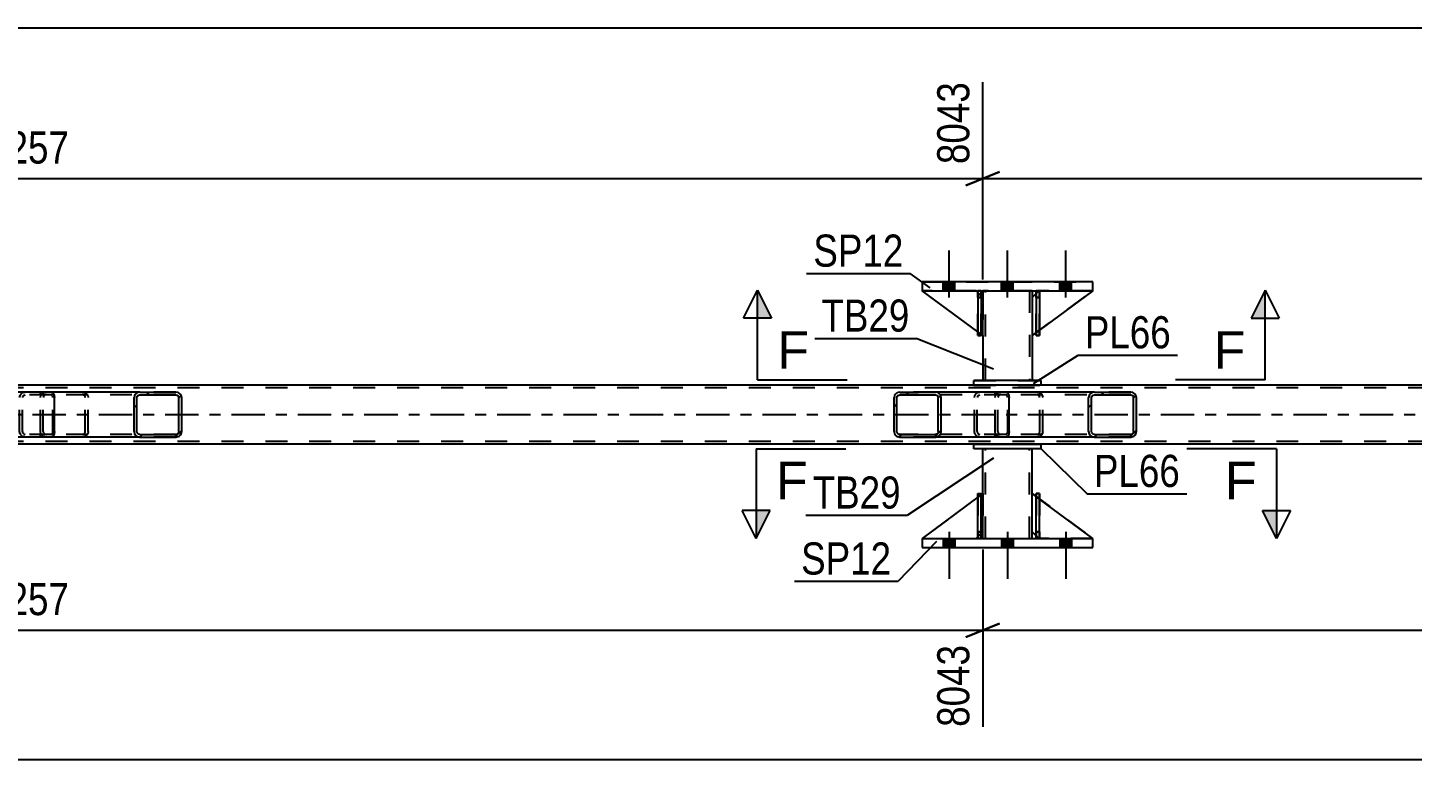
# Model space of a CAD drawing. Header units: millimetres. Extents: x 0 to 841, y 0 to 594.
# Drawn here: x 244.7 to 368.2, y 205.9 to 271.1 of the extents above; entities that cross this region are included whole.
import ezdxf

# ---------------------------------------------------------------- set-up
doc = ezdxf.new("R2010")
doc.units = ezdxf.units.MM
doc.linetypes.add('DXK_LINE_DOT2', pattern=[3.9198, 1.9599, -1.9599])
doc.linetypes.add('DXK_LINE_DOT3', pattern=[5.9187, 2.979, -0.9799, 0.9799, -0.9799])
doc.styles.add('Arial', font='ARIAL.TTF', dxfattribs={"height": 0.2})
doc.styles.add('Arial Narrow', font='ARIALN.TTF', dxfattribs={"height": 0.2})

# ---------------------------------------------------------------- blocks, each defined once
blk = doc.blocks.new('Part-283133313-1417 - 1373')
at = {"color": 7, "linetype": 'DXK_LINE_DOT2'}
for p, q in [((726.51, 238.99), (67.6, 238.99)), ((335.11, 239.23), (329.11, 239.23)), ((726.51, 234.19), (67.6, 234.19))]:
    blk.add_line(p, q, dxfattribs=at)
at = {"color": 2, "linetype": 'Continuous'}
for p, q in [((329.11, 239.23), (164.84, 239.23)), ((584.52, 239.23), (335.11, 239.23)), ((584.52, 233.95), (67.6, 233.95))]:
    blk.add_line(p, q, dxfattribs=at)
at = {"color": 7, "linetype": 'DXK_LINE_DOT3'}
blk.add_line((67.6, 236.59), (726.51, 236.59), dxfattribs=at)
blk = doc.blocks.new('Part-283133313-1554 - 1373')
at = {"linetype": 'Continuous'}
h = blk.add_hatch(dxfattribs=at)
h.set_pattern_fill('', scale=0.7, style=0, pattern_type=0)
h.set_pattern_definition([(45, (343.5684, 238.2945), (-1.57154, 1.57154), [])])
h.paths.add_polyline_path([(343.61, 238.11), (343.57, 238.29), (343.46, 238.45), (343.29, 238.55), (343.1, 238.59), (339.86, 238.59), (339.67, 238.55), (339.5, 238.45), (339.39, 238.29), (339.35, 238.11), (339.35, 235.07), (339.39, 234.89), (339.5, 234.73), (339.67, 234.63), (339.86, 234.59), (343.1, 234.59), (343.29, 234.63), (343.46, 234.73), (343.57, 234.89), (343.61, 235.07)])
h.paths.add_polyline_path([(343.33, 234.98), (343.28, 234.9), (343.19, 234.85), (343.1, 234.83), (339.86, 234.83), (339.76, 234.85), (339.68, 234.9), (339.63, 234.98), (339.61, 235.07), (339.61, 238.11), (339.63, 238.2), (339.68, 238.28), (339.76, 238.33), (339.86, 238.35), (343.1, 238.35), (343.19, 238.33), (343.28, 238.28), (343.33, 238.2), (343.35, 238.11), (343.35, 235.07)])
at = {"color": 7, "linetype": 'DXK_LINE_DOT2'}
for p, q in [((331.32, 238.55), (331.51, 238.59)), ((331.41, 238.33), (331.33, 238.28)), ((331.51, 238.35), (331.41, 238.33)), ((331.99, 238.59), (331.51, 238.59)), ((343.1, 238.35), (331.51, 238.35)), ((334.75, 238.59), (334.94, 238.55)), ((334.85, 238.33), (334.75, 238.35)), ((334.93, 238.28), (334.85, 238.33)), ((343.1, 238.59), (339.86, 238.59)), ((331, 238.11), (331.04, 238.29)), ((331, 235.07), (331, 238.11)), ((331.28, 238.2), (331.26, 238.11)), ((331.26, 235.07), (331.26, 238.11)), ((331.33, 238.28), (331.28, 238.2)), ((334.98, 238.2), (334.93, 238.28)), ((335, 238.11), (334.98, 238.2)), ((335, 235.07), (335, 238.11)), ((335.22, 238.29), (335.26, 238.11)), ((335.26, 235.07), (335.26, 238.11)), ((331.04, 234.89), (331, 235.07)), ((331.26, 235.07), (331.28, 234.98)), ((331.28, 234.98), (331.33, 234.9)), ((331.51, 234.59), (331.32, 234.63)), ((331.33, 234.9), (331.41, 234.85)), ((331.41, 234.85), (331.51, 234.83)), ((343.1, 234.83), (331.51, 234.83)), ((334.75, 234.83), (334.85, 234.85)), ((334.94, 234.63), (334.75, 234.59)), ((334.85, 234.85), (334.93, 234.9)), ((334.93, 234.9), (334.98, 234.98)), ((334.98, 234.98), (335, 235.07)), ((335.26, 235.07), (335.22, 234.89)), ((331.99, 234.59), (331.51, 234.59)), ((343.1, 234.59), (339.86, 234.59))]:
    blk.add_line(p, q, dxfattribs=at)
at = {"color": 2, "linetype": 'Continuous'}
for p, q in [((339.86, 238.59), (331.99, 238.59)), ((339.86, 238.59), (339.67, 238.55)), ((339.68, 238.28), (339.76, 238.33)), ((339.76, 238.33), (339.86, 238.35)), ((339.86, 238.59), (343.1, 238.59)), ((339.86, 238.35), (343.1, 238.35)), ((343.29, 238.55), (343.1, 238.59)), ((343.1, 238.35), (343.19, 238.33)), ((343.19, 238.33), (343.28, 238.28)), ((339.39, 238.29), (339.35, 238.11)), ((339.35, 235.07), (339.35, 238.11)), ((339.61, 238.11), (339.63, 238.2)), ((339.61, 235.07), (339.61, 238.11)), ((339.63, 238.2), (339.68, 238.28)), ((343.28, 238.28), (343.33, 238.2)), ((343.33, 238.2), (343.35, 238.11)), ((343.35, 235.07), (343.35, 238.11)), ((343.61, 238.11), (343.57, 238.29)), ((343.61, 235.07), (343.61, 238.11)), ((339.35, 235.07), (339.39, 234.89)), ((339.63, 234.98), (339.61, 235.07)), ((339.68, 234.9), (339.63, 234.98)), ((339.67, 234.63), (339.86, 234.59)), ((339.76, 234.85), (339.68, 234.9)), ((339.86, 234.83), (339.76, 234.85)), ((339.86, 234.83), (343.1, 234.83)), ((343.19, 234.85), (343.1, 234.83)), ((343.1, 234.59), (343.29, 234.63)), ((343.28, 234.9), (343.19, 234.85)), ((343.33, 234.98), (343.28, 234.9)), ((343.35, 235.07), (343.33, 234.98)), ((343.57, 234.89), (343.61, 235.07)), ((339.86, 234.59), (331.99, 234.59)), ((339.86, 234.59), (343.1, 234.59))]:
    blk.add_line(p, q, dxfattribs=at)
at = {"color": 7, "linetype": 'DXK_LINE_DOT2'}
for centre, start, end in [((331.49, 238.09), 110.7583, 155.6801), ((334.77, 238.09), 24.3199, 69.2417), ((331.49, 235.09), 204.3199, 249.2417), ((334.77, 235.09), 290.7583, 335.6801)]:
    blk.add_arc(centre, 0.496, start, end, dxfattribs=at)
at = {"color": 2, "linetype": 'Continuous'}
for centre, start, end in [((339.84, 238.09), 110.7583, 155.68), ((343.12, 238.09), 24.32, 69.2417), ((339.84, 235.09), 204.32, 249.2417), ((343.12, 235.09), 290.7583, 335.68)]:
    blk.add_arc(centre, 0.496, start, end, dxfattribs=at)
blk = doc.blocks.new('Bolt-283133313-1432 - 1373')
at = {"linetype": 'Continuous'}
for points in [[(327.43, 225.55), (326.39, 225.55), (326.39, 224.75), (327.43, 224.75)], [(327.43, 225.55), (326.39, 225.55), (326.39, 224.75), (327.43, 224.75)], [(327.43, 225.55), (326.39, 225.55), (326.39, 224.75), (327.43, 224.75)], [(332.63, 225.55), (331.59, 225.55), (331.59, 224.75), (332.63, 224.75)], [(332.63, 225.55), (331.59, 225.55), (331.59, 224.75), (332.63, 224.75)], [(337.83, 225.55), (336.79, 225.55), (336.79, 224.75), (337.83, 224.75)], [(337.83, 225.55), (336.79, 225.55), (336.79, 224.75), (337.83, 224.75)], [(337.83, 225.55), (336.79, 225.55), (336.79, 224.75), (337.83, 224.75)]]:
    blk.add_hatch(color=1, dxfattribs=at).paths.add_polyline_path(points)
at = {"color": 1, "linetype": 'Continuous'}
for p, q in [((326.91, 226.15), (326.91, 221.95)), ((326.91, 226.15), (326.91, 221.95)), ((326.91, 226.15), (326.91, 221.95)), ((332.11, 226.15), (332.11, 221.95)), ((332.11, 226.15), (332.11, 221.95)), ((337.31, 226.15), (337.31, 221.95)), ((337.31, 226.15), (337.31, 221.95)), ((337.31, 226.15), (337.31, 221.95)), ((326.39, 225.55), (326.39, 224.75)), ((326.39, 225.55), (326.39, 224.75)), ((326.39, 225.55), (326.39, 224.75)), ((327.43, 225.55), (327.43, 224.75)), ((327.43, 225.55), (327.43, 224.75)), ((327.43, 225.55), (327.43, 224.75)), ((331.59, 225.55), (331.59, 224.75)), ((331.59, 225.55), (331.59, 224.75)), ((332.63, 225.55), (332.63, 224.75)), ((332.63, 225.55), (332.63, 224.75)), ((336.79, 225.55), (336.79, 224.75)), ((336.79, 225.55), (336.79, 224.75)), ((336.79, 225.55), (336.79, 224.75)), ((337.83, 225.55), (337.83, 224.75)), ((337.83, 225.55), (337.83, 224.75)), ((337.83, 225.55), (337.83, 224.75))]:
    blk.add_line(p, q, dxfattribs=at)
blk = doc.blocks.new('Bolt-283133313-1433 - 1373')
at = {"linetype": 'Continuous'}
for points in [[(326.39, 247.63), (327.43, 247.63), (327.43, 248.43), (326.39, 248.43)], [(326.39, 247.63), (327.43, 247.63), (327.43, 248.43), (326.39, 248.43)], [(326.39, 247.63), (327.43, 247.63), (327.43, 248.43), (326.39, 248.43)], [(331.59, 247.63), (332.63, 247.63), (332.63, 248.43), (331.59, 248.43)], [(331.59, 247.63), (332.63, 247.63), (332.63, 248.43), (331.59, 248.43)], [(336.79, 247.63), (337.83, 247.63), (337.83, 248.43), (336.79, 248.43)], [(336.79, 247.63), (337.83, 247.63), (337.83, 248.43), (336.79, 248.43)], [(336.79, 247.63), (337.83, 247.63), (337.83, 248.43), (336.79, 248.43)]]:
    blk.add_hatch(color=1, dxfattribs=at).paths.add_polyline_path(points)
at = {"color": 1, "linetype": 'Continuous'}
for p, q in [((326.91, 247.03), (326.91, 251.23)), ((326.91, 247.03), (326.91, 251.23)), ((326.91, 247.03), (326.91, 251.23)), ((332.11, 247.03), (332.11, 251.23)), ((332.11, 247.03), (332.11, 251.23)), ((337.31, 247.03), (337.31, 251.23)), ((337.31, 247.03), (337.31, 251.23)), ((337.31, 247.03), (337.31, 251.23)), ((326.39, 247.63), (326.39, 248.43)), ((326.39, 247.63), (326.39, 248.43)), ((326.39, 247.63), (326.39, 248.43)), ((327.43, 247.63), (327.43, 248.43)), ((327.43, 247.63), (327.43, 248.43)), ((327.43, 247.63), (327.43, 248.43)), ((331.59, 247.63), (331.59, 248.43)), ((331.59, 247.63), (331.59, 248.43)), ((332.63, 247.63), (332.63, 248.43)), ((332.63, 247.63), (332.63, 248.43)), ((336.79, 247.63), (336.79, 248.43)), ((336.79, 247.63), (336.79, 248.43)), ((336.79, 247.63), (336.79, 248.43)), ((337.83, 247.63), (337.83, 248.43)), ((337.83, 247.63), (337.83, 248.43)), ((337.83, 247.63), (337.83, 248.43))]:
    blk.add_line(p, q, dxfattribs=at)
blk = doc.blocks.new('Part-283133313-1574 - 1373')
at = {"color": 7, "linetype": 'DXK_LINE_DOT2'}
for p, q in [((329.46, 247.03), (329.46, 247.63)), ((329.46, 247.63), (329.46, 247.63)), ((329.46, 247.63), (329.46, 243.63)), ((329.78, 247.63), (329.46, 247.63)), ((329.46, 243.63), (329.46, 247.03)), ((329.46, 247.03), (329.78, 247.03)), ((329.78, 247.03), (329.78, 247.63)), ((329.78, 243.63), (329.78, 247.63)), ((329.78, 247.03), (329.78, 243.63)), ((329.46, 243.63), (329.78, 243.63))]:
    blk.add_line(p, q, dxfattribs=at)
blk = doc.blocks.new('Part-283133313-1579 - 1373')
at = {"color": 2, "linetype": 'Continuous'}
for p, q in [((329.91, 229.55), (329.91, 233.55)), ((334.31, 229.55), (334.31, 233.55)), ((329.91, 225.55), (329.91, 226.15)), ((334.31, 225.55), (334.31, 226.15))]:
    blk.add_line(p, q, dxfattribs=at)
at = {"color": 7, "linetype": 'DXK_LINE_DOT2'}
for p, q in [((334.31, 233.55), (329.91, 233.55)), ((330.15, 225.55), (330.15, 233.55)), ((334.07, 225.55), (334.07, 233.55)), ((329.91, 226.15), (329.91, 229.55)), ((334.31, 226.15), (334.31, 229.55)), ((329.91, 225.55), (334.31, 225.55))]:
    blk.add_line(p, q, dxfattribs=at)
blk = doc.blocks.new('Part-283133313-1532 - 1373')
at = {"linetype": 'Continuous'}
h = blk.add_hatch(dxfattribs=at)
h.set_pattern_fill('', scale=0.7, style=0, pattern_type=0)
h.set_pattern_definition([(45, (326.1577, 238.2945), (-1.57154, 1.57154), [])])
h.paths.add_polyline_path([(326.2, 238.11), (326.16, 238.29), (326.05, 238.45), (325.89, 238.55), (325.69, 238.59), (322.51, 238.59), (322.32, 238.55), (322.15, 238.45), (322.04, 238.29), (322.01, 238.11), (322.01, 235.07), (322.04, 234.89), (322.15, 234.73), (322.32, 234.63), (322.51, 234.59), (325.69, 234.59), (325.89, 234.63), (326.05, 234.73), (326.16, 234.89), (326.2, 235.07)])
h.paths.add_polyline_path([(325.93, 234.98), (325.87, 234.9), (325.79, 234.85), (325.69, 234.83), (322.51, 234.83), (322.41, 234.85), (322.33, 234.9), (322.28, 234.98), (322.26, 235.07), (322.26, 238.11), (322.28, 238.2), (322.33, 238.28), (322.41, 238.33), (322.51, 238.35), (325.69, 238.35), (325.79, 238.33), (325.87, 238.28), (325.93, 238.2), (325.94, 238.11), (325.94, 235.07)])
at = {"color": 2, "linetype": 'Continuous'}
for p, q in [((322.51, 238.59), (322.32, 238.55)), ((322.33, 238.28), (322.41, 238.33)), ((322.41, 238.33), (322.51, 238.35)), ((322.51, 238.59), (325.69, 238.59)), ((322.51, 238.35), (325.69, 238.35)), ((331.99, 238.59), (325.69, 238.59)), ((325.89, 238.55), (325.69, 238.59)), ((325.69, 238.35), (325.79, 238.33)), ((325.79, 238.33), (325.87, 238.28)), ((331.99, 238.59), (332.1, 238.55)), ((332.1, 238.55), (332.19, 238.45)), ((332.19, 238.45), (332.24, 238.29)), ((322.04, 238.29), (322.01, 238.11)), ((322.01, 235.07), (322.01, 238.11)), ((322.26, 238.11), (322.28, 238.2)), ((322.26, 235.07), (322.26, 238.11)), ((322.28, 238.2), (322.33, 238.28)), ((325.87, 238.28), (325.93, 238.2)), ((325.93, 238.2), (325.94, 238.11)), ((325.94, 235.07), (325.94, 238.11)), ((326.2, 238.11), (326.16, 238.29)), ((326.2, 235.07), (326.2, 238.11)), ((332.24, 238.29), (332.26, 238.11)), ((332.26, 235.07), (332.26, 238.11)), ((322.01, 235.07), (322.04, 234.89)), ((322.28, 234.98), (322.26, 235.07)), ((322.33, 234.9), (322.28, 234.98)), ((322.32, 234.63), (322.51, 234.59)), ((322.41, 234.85), (322.33, 234.9)), ((322.51, 234.83), (322.41, 234.85)), ((322.51, 234.83), (325.69, 234.83)), ((325.79, 234.85), (325.69, 234.83)), ((325.69, 234.59), (325.89, 234.63)), ((325.87, 234.9), (325.79, 234.85)), ((325.93, 234.98), (325.87, 234.9)), ((325.94, 235.07), (325.93, 234.98)), ((326.16, 234.89), (326.2, 235.07)), ((332.1, 234.63), (331.99, 234.59)), ((332.19, 234.73), (332.1, 234.63)), ((332.24, 234.89), (332.19, 234.73)), ((332.26, 235.07), (332.24, 234.89)), ((322.51, 234.59), (325.69, 234.59)), ((331.99, 234.59), (325.69, 234.59))]:
    blk.add_line(p, q, dxfattribs=at)
at = {"color": 7, "linetype": 'DXK_LINE_DOT2'}
for p, q in [((325.69, 238.59), (322.51, 238.59)), ((331.99, 238.35), (322.51, 238.35)), ((329.47, 238.55), (329.66, 238.59)), ((329.5, 238.29), (329.56, 238.33)), ((329.56, 238.33), (329.66, 238.35)), ((331, 238.35), (331, 238.59)), ((332.05, 238.33), (331.99, 238.35)), ((332.09, 238.28), (332.05, 238.33)), ((329.16, 238.11), (329.19, 238.29)), ((329.16, 235.07), (329.16, 238.11)), ((329.43, 238.2), (329.41, 238.11)), ((329.41, 235.07), (329.41, 238.11)), ((329.48, 238.28), (329.43, 238.2)), ((329.48, 238.28), (329.5, 238.29)), ((332.12, 238.2), (332.09, 238.28)), ((332.13, 238.11), (332.12, 238.2)), ((332.13, 235.07), (332.13, 238.11)), ((331.99, 234.83), (322.51, 234.83)), ((329.19, 234.89), (329.16, 235.07)), ((329.41, 235.07), (329.43, 234.98)), ((329.43, 234.98), (329.48, 234.9)), ((329.66, 234.59), (329.47, 234.63)), ((329.48, 234.9), (329.5, 234.89)), ((329.5, 234.89), (329.56, 234.85)), ((329.56, 234.85), (329.66, 234.83)), ((331, 234.59), (331, 234.83)), ((331.99, 234.83), (332.05, 234.85)), ((332.05, 234.85), (332.09, 234.9)), ((332.09, 234.9), (332.12, 234.98)), ((332.12, 234.98), (332.13, 235.07)), ((325.69, 234.59), (322.51, 234.59))]:
    blk.add_line(p, q, dxfattribs=at)
at = {"color": 2, "linetype": 'Continuous'}
for centre, start, end in [((322.49, 238.1), 111.1941, 156.1506), ((325.71, 238.1), 23.8494, 68.8059), ((322.49, 235.09), 203.8494, 248.8059), ((325.71, 235.09), 291.1941, 336.1506)]:
    blk.add_arc(centre, 0.492, start, end, dxfattribs=at)
at = {"color": 7, "linetype": 'DXK_LINE_DOT2'}
for centre, start, end in [((329.64, 238.1), 111.1941, 156.1506), ((329.64, 235.09), 203.8494, 248.8059)]:
    blk.add_arc(centre, 0.492, start, end, dxfattribs=at)
blk = doc.blocks.new('Part-283133313-1603 - 1373')
at = {"color": 2, "linetype": 'Continuous'}
for p, q in [((329.46, 243.96), (324.51, 247.63)), ((329.46, 247.48), (329.31, 247.63)), ((329.91, 247.03), (329.78, 247.16)), ((329.91, 247.03), (329.91, 247.03)), ((329.91, 243.63), (329.91, 247.03)), ((329.78, 243.72), (329.91, 243.63)), ((329.91, 243.63), (329.91, 243.63))]:
    blk.add_line(p, q, dxfattribs=at)
at = {"color": 7, "linetype": 'DXK_LINE_DOT2'}
for p, q in [((329.31, 247.63), (324.51, 247.63)), ((329.31, 247.63), (329.91, 247.03)), ((329.78, 247.16), (329.46, 247.48)), ((329.91, 247.03), (329.91, 243.63)), ((329.78, 243.72), (329.46, 243.96))]:
    blk.add_line(p, q, dxfattribs=at)
blk = doc.blocks.new('Part-283133313-1555 - 1373')
at = {"linetype": 'Continuous'}
h = blk.add_hatch(dxfattribs=at)
h.set_pattern_fill('', scale=0.7, style=0, pattern_type=0)
h.set_pattern_definition([(45, (258.4342, 238.2945), (-1.57154, 1.57154), [])])
h.paths.add_polyline_path([(258.47, 238.11), (258.43, 238.29), (258.32, 238.45), (258.16, 238.55), (257.96, 238.59), (254.73, 238.59), (254.53, 238.55), (254.37, 238.45), (254.26, 238.29), (254.22, 238.11), (254.22, 235.07), (254.26, 234.89), (254.37, 234.73), (254.53, 234.63), (254.73, 234.59), (257.96, 234.59), (258.16, 234.63), (258.32, 234.73), (258.43, 234.89), (258.47, 235.07)])
h.paths.add_polyline_path([(258.2, 234.98), (258.14, 234.9), (258.06, 234.85), (257.96, 234.83), (254.73, 234.83), (254.63, 234.85), (254.55, 234.9), (254.49, 234.98), (254.47, 235.07), (254.47, 238.11), (254.49, 238.2), (254.55, 238.28), (254.63, 238.33), (254.73, 238.35), (257.96, 238.35), (258.06, 238.33), (258.14, 238.28), (258.2, 238.2), (258.22, 238.11), (258.22, 235.07)])
at = {"color": 7, "linetype": 'DXK_LINE_DOT2'}
for p, q in [((246.18, 238.55), (246.38, 238.59)), ((246.28, 238.33), (246.2, 238.28)), ((246.38, 238.35), (246.28, 238.33)), ((246.86, 238.59), (246.38, 238.59)), ((257.96, 238.35), (246.38, 238.35)), ((249.61, 238.59), (249.81, 238.55)), ((249.71, 238.33), (249.61, 238.35)), ((249.79, 238.28), (249.71, 238.33)), ((257.96, 238.59), (254.73, 238.59)), ((245.87, 238.11), (245.91, 238.29)), ((245.87, 235.07), (245.87, 238.11)), ((246.14, 238.2), (246.12, 238.11)), ((246.12, 235.07), (246.12, 238.11)), ((246.2, 238.28), (246.14, 238.2)), ((249.85, 238.2), (249.79, 238.28)), ((249.87, 238.11), (249.85, 238.2)), ((249.87, 235.07), (249.87, 238.11)), ((250.09, 238.29), (250.12, 238.11)), ((250.12, 235.07), (250.12, 238.11)), ((245.91, 234.89), (245.87, 235.07)), ((246.12, 235.07), (246.14, 234.98)), ((246.14, 234.98), (246.2, 234.9)), ((246.38, 234.59), (246.18, 234.63)), ((246.2, 234.9), (246.28, 234.85)), ((246.28, 234.85), (246.38, 234.83)), ((257.96, 234.83), (246.38, 234.83)), ((249.61, 234.83), (249.71, 234.85)), ((249.81, 234.63), (249.61, 234.59)), ((249.71, 234.85), (249.79, 234.9)), ((249.79, 234.9), (249.85, 234.98)), ((249.85, 234.98), (249.87, 235.07)), ((250.12, 235.07), (250.09, 234.89)), ((246.86, 234.59), (246.38, 234.59)), ((257.96, 234.59), (254.73, 234.59))]:
    blk.add_line(p, q, dxfattribs=at)
at = {"color": 2, "linetype": 'Continuous'}
for p, q in [((254.73, 238.59), (246.86, 238.59)), ((254.73, 238.59), (254.53, 238.55)), ((254.55, 238.28), (254.63, 238.33)), ((254.63, 238.33), (254.73, 238.35)), ((254.73, 238.59), (257.96, 238.59)), ((254.73, 238.35), (257.96, 238.35)), ((258.16, 238.55), (257.96, 238.59)), ((257.96, 238.35), (258.06, 238.33)), ((258.06, 238.33), (258.14, 238.28)), ((254.26, 238.29), (254.22, 238.11)), ((254.22, 235.07), (254.22, 238.11)), ((254.47, 238.11), (254.49, 238.2)), ((254.47, 235.07), (254.47, 238.11)), ((254.49, 238.2), (254.55, 238.28)), ((258.14, 238.28), (258.2, 238.2)), ((258.2, 238.2), (258.22, 238.11)), ((258.22, 235.07), (258.22, 238.11)), ((258.47, 238.11), (258.43, 238.29)), ((258.47, 235.07), (258.47, 238.11)), ((254.22, 235.07), (254.26, 234.89)), ((254.49, 234.98), (254.47, 235.07)), ((254.55, 234.9), (254.49, 234.98)), ((254.53, 234.63), (254.73, 234.59)), ((254.63, 234.85), (254.55, 234.9)), ((254.73, 234.83), (254.63, 234.85)), ((254.73, 234.83), (257.96, 234.83)), ((258.06, 234.85), (257.96, 234.83)), ((257.96, 234.59), (258.16, 234.63)), ((258.14, 234.9), (258.06, 234.85)), ((258.2, 234.98), (258.14, 234.9)), ((258.22, 235.07), (258.2, 234.98)), ((258.43, 234.89), (258.47, 235.07)), ((254.73, 234.59), (246.86, 234.59)), ((254.73, 234.59), (257.96, 234.59))]:
    blk.add_line(p, q, dxfattribs=at)
at = {"color": 7, "linetype": 'DXK_LINE_DOT2'}
for centre, start, end in [((246.36, 238.09), 110.7583, 155.6801), ((249.63, 238.09), 24.3199, 69.2417), ((246.36, 235.09), 204.3199, 249.2417), ((249.63, 235.09), 290.7583, 335.6801)]:
    blk.add_arc(centre, 0.496, start, end, dxfattribs=at)
at = {"color": 2, "linetype": 'Continuous'}
for centre, start, end in [((254.71, 238.09), 110.7583, 155.68), ((257.98, 238.09), 24.32, 69.2417), ((254.71, 235.09), 204.32, 249.2417), ((257.98, 235.09), 290.7583, 335.68)]:
    blk.add_arc(centre, 0.496, start, end, dxfattribs=at)
blk = doc.blocks.new('Part-283133313-1533 - 1373')
at = {"linetype": 'Continuous'}
h = blk.add_hatch(dxfattribs=at)
h.set_pattern_fill('', scale=0.7, style=0, pattern_type=0)
h.set_pattern_definition([(45, (241.0235, 238.2945), (-1.57154, 1.57154), [])])
h.paths.add_polyline_path([(241.06, 238.11), (241.02, 238.29), (240.91, 238.45), (240.75, 238.55), (240.56, 238.59), (237.37, 238.59), (237.18, 238.55), (237.02, 238.45), (236.91, 238.29), (236.87, 238.11), (236.87, 235.07), (236.91, 234.89), (237.02, 234.73), (237.18, 234.63), (237.37, 234.59), (240.56, 234.59), (240.75, 234.63), (240.91, 234.73), (241.02, 234.89), (241.06, 235.07)])
h.paths.add_polyline_path([(240.79, 234.98), (240.74, 234.9), (240.66, 234.85), (240.56, 234.83), (237.37, 234.83), (237.28, 234.85), (237.2, 234.9), (237.14, 234.98), (237.12, 235.07), (237.12, 238.11), (237.14, 238.2), (237.2, 238.28), (237.28, 238.33), (237.37, 238.35), (240.56, 238.35), (240.66, 238.33), (240.74, 238.28), (240.79, 238.2), (240.81, 238.11), (240.81, 235.07)])
at = {"color": 2, "linetype": 'Continuous'}
for p, q in [((237.37, 238.59), (237.18, 238.55)), ((237.2, 238.28), (237.28, 238.33)), ((237.28, 238.33), (237.37, 238.35)), ((237.37, 238.59), (240.56, 238.59)), ((237.37, 238.35), (240.56, 238.35)), ((246.86, 238.59), (240.56, 238.59)), ((240.75, 238.55), (240.56, 238.59)), ((240.56, 238.35), (240.66, 238.33)), ((240.66, 238.33), (240.74, 238.28)), ((246.86, 238.59), (246.96, 238.55)), ((246.96, 238.55), (247.05, 238.45)), ((247.05, 238.45), (247.11, 238.29)), ((236.91, 238.29), (236.87, 238.11)), ((236.87, 235.07), (236.87, 238.11)), ((237.12, 238.11), (237.14, 238.2)), ((237.12, 235.07), (237.12, 238.11)), ((237.14, 238.2), (237.2, 238.28)), ((240.74, 238.28), (240.79, 238.2)), ((240.79, 238.2), (240.81, 238.11)), ((240.81, 235.07), (240.81, 238.11)), ((241.06, 238.11), (241.02, 238.29)), ((241.06, 235.07), (241.06, 238.11)), ((247.11, 238.29), (247.13, 238.11)), ((247.13, 235.07), (247.13, 238.11)), ((236.87, 235.07), (236.91, 234.89)), ((237.14, 234.98), (237.12, 235.07)), ((237.2, 234.9), (237.14, 234.98)), ((237.18, 234.63), (237.37, 234.59)), ((237.28, 234.85), (237.2, 234.9)), ((237.37, 234.83), (237.28, 234.85)), ((237.37, 234.83), (240.56, 234.83)), ((240.66, 234.85), (240.56, 234.83)), ((240.56, 234.59), (240.75, 234.63)), ((240.74, 234.9), (240.66, 234.85)), ((240.79, 234.98), (240.74, 234.9)), ((240.81, 235.07), (240.79, 234.98)), ((241.02, 234.89), (241.06, 235.07)), ((246.96, 234.63), (246.86, 234.59)), ((247.05, 234.73), (246.96, 234.63)), ((247.11, 234.89), (247.05, 234.73)), ((247.13, 235.07), (247.11, 234.89)), ((237.37, 234.59), (240.56, 234.59)), ((246.86, 234.59), (240.56, 234.59))]:
    blk.add_line(p, q, dxfattribs=at)
at = {"color": 7, "linetype": 'DXK_LINE_DOT2'}
for p, q in [((240.56, 238.59), (237.37, 238.59)), ((246.86, 238.35), (237.37, 238.35)), ((244.33, 238.55), (244.52, 238.59)), ((244.37, 238.29), (244.43, 238.33)), ((244.43, 238.33), (244.52, 238.35)), ((245.87, 238.35), (245.87, 238.59)), ((246.91, 238.33), (246.86, 238.35)), ((246.96, 238.28), (246.91, 238.33)), ((244.02, 238.11), (244.06, 238.29)), ((244.02, 235.07), (244.02, 238.11)), ((244.29, 238.2), (244.27, 238.11)), ((244.27, 235.07), (244.27, 238.11)), ((244.35, 238.28), (244.29, 238.2)), ((244.35, 238.28), (244.37, 238.29)), ((246.98, 238.2), (246.96, 238.28)), ((246.99, 238.11), (246.98, 238.2)), ((246.99, 235.07), (246.99, 238.11)), ((246.86, 234.83), (237.37, 234.83)), ((244.06, 234.89), (244.02, 235.07)), ((244.27, 235.07), (244.29, 234.98)), ((244.29, 234.98), (244.35, 234.9)), ((244.52, 234.59), (244.33, 234.63)), ((244.35, 234.9), (244.43, 234.85)), ((244.43, 234.85), (244.52, 234.83)), ((245.87, 234.59), (245.87, 234.83)), ((246.86, 234.83), (246.91, 234.85)), ((246.91, 234.85), (246.96, 234.9)), ((246.96, 234.9), (246.98, 234.98)), ((246.98, 234.98), (246.99, 235.07)), ((240.56, 234.59), (237.37, 234.59))]:
    blk.add_line(p, q, dxfattribs=at)
at = {"color": 2, "linetype": 'Continuous'}
for centre, start, end in [((237.36, 238.1), 111.1941, 156.1506), ((240.57, 238.1), 23.8494, 68.8059), ((237.36, 235.09), 203.8494, 248.8059), ((240.57, 235.09), 291.1941, 336.1506)]:
    blk.add_arc(centre, 0.492, start, end, dxfattribs=at)
at = {"color": 7, "linetype": 'DXK_LINE_DOT2'}
for centre, start, end in [((244.51, 238.1), 111.1941, 156.1506), ((244.51, 235.09), 203.8494, 248.8059)]:
    blk.add_arc(centre, 0.492, start, end, dxfattribs=at)
blk = doc.blocks.new('Part-283133313-1573 - 1373')
at = {"color": 7, "linetype": 'DXK_LINE_DOT2'}
for p, q in [((334.66, 247.03), (334.66, 247.63)), ((334.66, 247.63), (334.66, 247.63)), ((334.66, 247.63), (334.66, 243.63)), ((334.98, 247.63), (334.66, 247.63)), ((334.66, 243.63), (334.66, 247.03)), ((334.66, 247.03), (334.98, 247.03)), ((334.98, 247.03), (334.98, 247.63)), ((334.98, 243.63), (334.98, 247.63)), ((334.98, 247.03), (334.98, 243.63)), ((334.66, 243.63), (334.98, 243.63))]:
    blk.add_line(p, q, dxfattribs=at)
blk = doc.blocks.new('Part-283133313-1584 - 1373')
at = {"color": 2, "linetype": 'Continuous'}
for p, q in [((329.11, 233.95), (335.11, 233.95)), ((329.11, 233.55), (329.11, 233.95)), ((335.11, 233.55), (329.11, 233.55)), ((335.11, 233.55), (335.11, 233.95))]:
    blk.add_line(p, q, dxfattribs=at)
at = {"color": 7, "linetype": 'DXK_LINE_DOT2'}
for p, q in [((335.11, 233.95), (329.11, 233.95)), ((335.11, 233.55), (329.11, 233.55))]:
    blk.add_line(p, q, dxfattribs=at)
blk = doc.blocks.new('Part-283133313-1589 - 1373')
at = {"color": 2, "linetype": 'Continuous'}
for p, q in [((335.11, 239.63), (329.11, 239.63)), ((329.11, 239.23), (329.11, 239.63)), ((335.11, 239.23), (335.11, 239.63)), ((335.11, 239.23), (329.11, 239.23))]:
    blk.add_line(p, q, dxfattribs=at)
at = {"color": 7, "linetype": 'DXK_LINE_DOT2'}
for p, q in [((329.11, 239.63), (335.11, 239.63)), ((329.11, 239.23), (335.11, 239.23))]:
    blk.add_line(p, q, dxfattribs=at)
blk = doc.blocks.new('Part-283133313-1594 - 1373')
at = {"color": 2, "linetype": 'Continuous'}
for p, q in [((329.91, 247.63), (329.91, 247.03)), ((334.31, 247.63), (334.31, 247.03)), ((329.91, 243.63), (329.91, 239.63)), ((334.31, 243.63), (334.31, 239.63))]:
    blk.add_line(p, q, dxfattribs=at)
at = {"color": 7, "linetype": 'DXK_LINE_DOT2'}
for p, q in [((334.31, 247.63), (329.91, 247.63)), ((329.91, 247.03), (329.91, 243.63)), ((330.15, 239.63), (330.15, 247.63)), ((334.07, 247.63), (334.07, 239.63)), ((334.31, 247.03), (334.31, 243.63)), ((334.31, 239.63), (329.91, 239.63))]:
    blk.add_line(p, q, dxfattribs=at)
blk = doc.blocks.new('Part-283133313-1595 - 1373')
at = {"color": 2, "linetype": 'Continuous'}
for p, q in [((329.46, 229.22), (324.51, 225.55)), ((329.91, 229.55), (329.78, 229.46)), ((329.91, 226.15), (329.91, 229.55)), ((329.91, 226.15), (329.78, 226.02)), ((329.91, 226.15), (329.91, 226.15)), ((329.46, 225.7), (329.31, 225.55))]:
    blk.add_line(p, q, dxfattribs=at)
at = {"color": 7, "linetype": 'DXK_LINE_DOT2'}
for p, q in [((329.78, 229.46), (329.46, 229.22)), ((329.91, 226.15), (329.91, 229.55)), ((329.91, 226.15), (329.31, 225.55)), ((329.78, 226.02), (329.46, 225.7)), ((324.51, 225.55), (329.31, 225.55))]:
    blk.add_line(p, q, dxfattribs=at)
blk = doc.blocks.new('Part-283133313-1596 - 1373')
at = {"color": 7, "linetype": 'DXK_LINE_DOT2'}
for p, q in [((329.91, 229.55), (324.51, 225.55)), ((329.91, 226.15), (329.91, 229.55)), ((329.91, 229.55), (329.91, 226.15)), ((329.31, 225.55), (329.91, 226.15)), ((329.91, 226.15), (329.31, 225.55)), ((329.91, 226.15), (329.91, 226.15)), ((324.51, 225.55), (329.31, 225.55))]:
    blk.add_line(p, q, dxfattribs=at)
blk = doc.blocks.new('Part-283133313-1597 - 1373')
at = {"color": 2, "linetype": 'Continuous'}
for p, q in [((334.66, 225.55), (334.66, 229.55)), ((334.66, 229.55), (334.98, 229.55)), ((334.98, 225.55), (334.98, 229.55)), ((334.66, 225.55), (334.66, 225.55)), ((334.98, 225.55), (334.66, 225.55))]:
    blk.add_line(p, q, dxfattribs=at)
at = {"color": 7, "linetype": 'DXK_LINE_DOT2'}
for p, q in [((334.66, 229.55), (334.66, 226.15)), ((334.98, 226.15), (334.98, 229.55)), ((334.66, 226.15), (334.66, 225.55)), ((334.66, 226.15), (334.98, 226.15)), ((334.98, 225.55), (334.98, 226.15)), ((334.98, 225.55), (334.98, 225.55))]:
    blk.add_line(p, q, dxfattribs=at)
blk = doc.blocks.new('Part-283133313-1598 - 1373')
at = {"color": 2, "linetype": 'Continuous'}
for p, q in [((329.46, 225.55), (329.46, 229.55)), ((329.46, 229.55), (329.78, 229.55)), ((329.78, 225.55), (329.78, 229.55)), ((329.46, 225.55), (329.46, 225.55)), ((329.78, 225.55), (329.46, 225.55))]:
    blk.add_line(p, q, dxfattribs=at)
at = {"color": 7, "linetype": 'DXK_LINE_DOT2'}
for p, q in [((329.46, 229.55), (329.46, 226.15)), ((329.78, 226.15), (329.78, 229.55)), ((329.46, 226.15), (329.46, 225.55)), ((329.46, 226.15), (329.78, 226.15)), ((329.78, 225.55), (329.78, 226.15)), ((329.78, 225.55), (329.78, 225.55))]:
    blk.add_line(p, q, dxfattribs=at)
blk = doc.blocks.new('Part-283133313-1599 - 1373')
at = {"color": 7, "linetype": 'DXK_LINE_DOT2'}
for p, q in [((334.98, 229.55), (334.66, 229.55)), ((334.66, 226.15), (334.66, 229.55)), ((334.66, 229.55), (334.66, 225.55)), ((334.98, 229.55), (334.98, 226.15)), ((334.98, 225.55), (334.98, 229.55)), ((334.98, 226.15), (334.66, 226.15)), ((334.66, 225.55), (334.66, 226.15)), ((334.98, 226.15), (334.98, 225.55)), ((334.98, 225.55), (334.66, 225.55)), ((334.98, 225.55), (334.98, 225.55))]:
    blk.add_line(p, q, dxfattribs=at)
blk = doc.blocks.new('Part-283133313-1600 - 1373')
at = {"color": 7, "linetype": 'DXK_LINE_DOT2'}
for p, q in [((329.46, 229.55), (329.78, 229.55)), ((329.46, 226.15), (329.46, 229.55)), ((329.46, 229.55), (329.46, 225.55)), ((329.78, 229.55), (329.78, 226.15)), ((329.78, 225.55), (329.78, 229.46)), ((329.78, 226.15), (329.46, 226.15)), ((329.46, 225.55), (329.46, 226.15)), ((329.78, 226.15), (329.78, 225.55)), ((329.78, 225.55), (329.46, 225.55)), ((329.78, 225.55), (329.78, 225.55))]:
    blk.add_line(p, q, dxfattribs=at)
blk = doc.blocks.new('Part-283133313-1601 - 1373')
at = {"color": 2, "linetype": 'Continuous'}
for p, q in [((334.66, 247.38), (334.31, 247.03)), ((334.31, 247.03), (334.31, 243.63)), ((339.71, 247.63), (334.98, 244.13)), ((334.66, 243.89), (334.31, 243.63))]:
    blk.add_line(p, q, dxfattribs=at)
at = {"color": 7, "linetype": 'DXK_LINE_DOT2'}
for p, q in [((334.91, 247.63), (334.66, 247.38)), ((339.71, 247.63), (334.91, 247.63)), ((334.98, 244.13), (334.66, 243.89))]:
    blk.add_line(p, q, dxfattribs=at)
blk = doc.blocks.new('Part-283133313-1602 - 1373')
at = {"color": 7, "linetype": 'DXK_LINE_DOT2'}
for p, q in [((334.91, 247.63), (334.31, 247.03)), ((334.31, 243.63), (339.71, 247.63)), ((334.31, 247.03), (334.31, 243.63)), ((339.71, 247.63), (334.91, 247.63))]:
    blk.add_line(p, q, dxfattribs=at)
blk = doc.blocks.new('Part-283133313-1604 - 1373')
at = {"color": 7, "linetype": 'DXK_LINE_DOT2'}
for p, q in [((329.91, 243.63), (324.51, 247.63)), ((324.51, 247.63), (329.31, 247.63)), ((329.31, 247.63), (329.91, 247.03)), ((329.91, 247.03), (329.31, 247.63)), ((329.91, 247.03), (329.91, 243.63)), ((329.91, 247.03), (329.91, 247.03)), ((329.91, 247.03), (329.91, 243.63))]:
    blk.add_line(p, q, dxfattribs=at)
blk = doc.blocks.new('Part-283133313-1605 - 1373')
at = {"color": 2, "linetype": 'Continuous'}
for p, q in [((334.98, 247.63), (334.66, 247.63)), ((334.66, 247.63), (334.66, 243.63)), ((334.98, 247.63), (334.98, 247.63)), ((334.98, 247.63), (334.98, 243.63)), ((334.98, 243.63), (334.66, 243.63))]:
    blk.add_line(p, q, dxfattribs=at)
at = {"color": 7, "linetype": 'DXK_LINE_DOT2'}
for p, q in [((334.66, 247.03), (334.66, 247.63)), ((334.98, 247.03), (334.66, 247.03)), ((334.66, 247.03), (334.66, 243.63)), ((334.98, 247.03), (334.98, 247.63)), ((334.98, 247.63), (334.98, 247.63)), ((334.98, 243.63), (334.98, 247.03))]:
    blk.add_line(p, q, dxfattribs=at)
blk = doc.blocks.new('Part-283133313-1606 - 1373')
at = {"color": 2, "linetype": 'Continuous'}
for p, q in [((329.78, 247.63), (329.46, 247.63)), ((329.46, 247.63), (329.46, 243.63)), ((329.78, 247.63), (329.78, 247.63)), ((329.78, 247.63), (329.78, 243.63)), ((329.78, 243.63), (329.46, 243.63))]:
    blk.add_line(p, q, dxfattribs=at)
at = {"color": 7, "linetype": 'DXK_LINE_DOT2'}
for p, q in [((329.46, 247.03), (329.46, 247.63)), ((329.78, 247.03), (329.46, 247.03)), ((329.46, 247.03), (329.46, 243.63)), ((329.78, 247.03), (329.78, 247.63)), ((329.78, 247.63), (329.78, 247.63)), ((329.78, 243.63), (329.78, 247.03))]:
    blk.add_line(p, q, dxfattribs=at)
blk = doc.blocks.new('Part-283133313-1665 - 1373')
at = {"color": 2, "linetype": 'Continuous'}
for p, q in [((339.71, 248.43), (324.51, 248.43)), ((324.51, 248.43), (324.51, 247.63)), ((339.71, 247.63), (339.71, 248.43)), ((324.51, 247.63), (339.71, 247.63))]:
    blk.add_line(p, q, dxfattribs=at)
at = {"color": 7, "linetype": 'DXK_LINE_DOT2'}
for p, q in [((324.51, 248.43), (339.71, 248.43)), ((324.51, 247.63), (339.71, 247.63))]:
    blk.add_line(p, q, dxfattribs=at)
blk = doc.blocks.new('Part-283133313-1670 - 1373')
at = {"color": 2, "linetype": 'Continuous'}
for p, q in [((324.51, 225.55), (324.51, 224.75)), ((324.51, 225.55), (339.71, 225.55)), ((324.51, 224.75), (339.71, 224.75)), ((339.71, 224.75), (339.71, 225.55))]:
    blk.add_line(p, q, dxfattribs=at)
at = {"color": 7, "linetype": 'DXK_LINE_DOT2'}
for p, q in [((324.51, 225.55), (339.71, 225.55)), ((324.51, 224.75), (339.71, 224.75))]:
    blk.add_line(p, q, dxfattribs=at)
blk = doc.blocks.new('Part-283133313-1671 - 1373')
at = {"color": 2, "linetype": 'Continuous'}
for p, q in [((334.31, 226.15), (334.31, 229.55)), ((334.66, 229.29), (334.31, 229.55)), ((339.71, 225.55), (334.98, 229.05)), ((334.66, 225.8), (334.31, 226.15))]:
    blk.add_line(p, q, dxfattribs=at)
at = {"color": 7, "linetype": 'DXK_LINE_DOT2'}
for p, q in [((334.98, 229.05), (334.66, 229.29)), ((334.91, 225.55), (334.66, 225.8)), ((339.71, 225.55), (334.91, 225.55)), ((339.71, 225.55), (339.71, 225.55)), ((339.71, 225.55), (339.71, 225.55))]:
    blk.add_line(p, q, dxfattribs=at)
blk = doc.blocks.new('Part-283133313-1672 - 1373')
at = {"color": 7, "linetype": 'DXK_LINE_DOT2'}
for p, q in [((334.31, 226.15), (334.31, 229.55)), ((334.31, 229.55), (339.71, 225.55)), ((334.91, 225.55), (334.31, 226.15)), ((339.71, 225.55), (334.91, 225.55))]:
    blk.add_line(p, q, dxfattribs=at)
blk = doc.blocks.new('StraightDimension-283133313-1760 - 1373')
at = {"color": 7, "linetype": 'Continuous'}
for p, q in [((329.91, 248.63), (329.91, 266.24)), ((331.41, 258.23), (328.41, 257.03)), ((329.91, 257.63), (585.32, 257.63))]:
    blk.add_line(p, q, dxfattribs=at)
blk = doc.blocks.new('StraightDimension-283133313-1683 - 1373')
at = {"color": 7, "linetype": 'Continuous'}
blk.add_line((58.34, 205.85), (735.77, 205.85), dxfattribs=at)
blk = doc.blocks.new('StraightDimension-283133313-1711 - 1373')
at = {"color": 7, "linetype": 'Continuous'}
blk.add_line((58.98, 271.09), (735.13, 271.09), dxfattribs=at)
blk = doc.blocks.new('StraightDimension-283133313-1737 - 1373')
at = {"color": 7, "linetype": 'Continuous'}
for p, q in [((329.91, 224.55), (329.91, 208.75)), ((331.41, 217.96), (328.41, 216.76)), ((329.91, 217.36), (585.32, 217.36))]:
    blk.add_line(p, q, dxfattribs=at)
blk = doc.blocks.new('StraightDimension-283133313-1743 - 1373')
at = {"color": 7, "linetype": 'Continuous'}
for p, q in [((329.91, 224.55), (329.91, 208.75)), ((159.64, 217.36), (329.91, 217.36)), ((328.41, 216.76), (331.41, 217.96))]:
    blk.add_line(p, q, dxfattribs=at)
at = {"color": 0}
blk.add_wipeout([(249.03, 218.11), (249.03, 222.31), (240.52, 222.31), (240.52, 218.11)], dxfattribs=at)
at = {"color": 3, "style": 'Arial Narrow'}
blk.add_text('4257', height=2.863, dxfattribs=at).set_placement((241.12, 218.71))
at = {"color": 0, "linetype": 'Continuous'}
blk.add_wipeout([(329.31, 216.66), (325.11, 216.66), (325.11, 208.15), (329.31, 208.15)], dxfattribs=at)
at = {"color": 3, "linetype": 'Continuous', "style": 'Arial Narrow'}
blk.add_text('8043', height=2.863, rotation=90.0002, dxfattribs=at).set_placement((328.71, 208.75))
blk = doc.blocks.new('StraightDimension-283133313-1766 - 1373')
at = {"color": 7, "linetype": 'Continuous'}
for p, q in [((329.91, 248.63), (329.91, 266.24)), ((328.41, 257.03), (331.41, 258.23)), ((159.64, 257.63), (329.91, 257.63))]:
    blk.add_line(p, q, dxfattribs=at)
at = {"color": 0}
blk.add_wipeout([(249.03, 258.38), (249.03, 262.58), (240.52, 262.58), (240.52, 258.38)], dxfattribs=at)
at = {"color": 3, "style": 'Arial Narrow'}
blk.add_text('4257', height=2.863, dxfattribs=at).set_placement((241.12, 258.98))
at = {"color": 0, "linetype": 'Continuous'}
blk.add_wipeout([(329.31, 266.84), (325.11, 266.84), (325.11, 258.33), (329.31, 258.33)], dxfattribs=at)
at = {"color": 3, "linetype": 'Continuous', "style": 'Arial Narrow'}
blk.add_text('8043', height=2.863, rotation=90.0002, dxfattribs=at).set_placement((328.71, 258.93))
blk = doc.blocks.new('Mark-283133313-1585 - 1373')
at = {"color": 0}
blk.add_wipeout([(346.68, 242.5), (346.68, 245.5), (339.01, 245.5), (339.01, 242.5)], dxfattribs=at)
blk.add_wipeout([(346.68, 242.5), (346.68, 245.5), (339.01, 245.5), (339.01, 242.5)], dxfattribs=at)
at = {"color": 30, "linetype": 'Continuous'}
for p, q in [((334.44, 239.36), (338.41, 241.9)), ((338.41, 241.9), (347.28, 241.9))]:
    blk.add_line(p, q, dxfattribs=at)
at = {"color": 3, "style": 'Arial Narrow'}
blk.add_text('PL66', height=2.863, dxfattribs=at).set_placement((339.01, 242.5))
blk = doc.blocks.new('Mark-283133313-1575 - 1373')
at = {"color": 0}
blk.add_wipeout([(322.6, 228.21), (322.6, 231.21), (314.74, 231.21), (314.74, 228.21)], dxfattribs=at)
blk.add_wipeout([(322.6, 228.21), (322.6, 231.21), (314.74, 231.21), (314.74, 228.21)], dxfattribs=at)
at = {"color": 30, "linetype": 'Continuous'}
for p in [(330.87, 232.72), (314.14, 227.61)]:
    blk.add_line(p, (323.2, 227.61), dxfattribs=at)
at = {"color": 3, "style": 'Arial Narrow'}
blk.add_text('TB29', height=2.863, dxfattribs=at).set_placement((314.74, 228.21))
blk = doc.blocks.new('Mark-283133313-1580 - 1373')
at = {"color": 0}
blk.add_wipeout([(347.5, 230.14), (347.5, 233.14), (339.82, 233.14), (339.82, 230.14)], dxfattribs=at)
blk.add_wipeout([(347.5, 230.14), (347.5, 233.14), (339.82, 233.14), (339.82, 230.14)], dxfattribs=at)
at = {"color": 30, "linetype": 'Continuous'}
for p, q in [((335.11, 233.55), (339.22, 229.54)), ((339.22, 229.54), (348.1, 229.54))]:
    blk.add_line(p, q, dxfattribs=at)
at = {"color": 3, "style": 'Arial Narrow'}
blk.add_text('PL66', height=2.863, dxfattribs=at).set_placement((339.82, 230.14))
blk = doc.blocks.new('Mark-283133313-1590 - 1373')
at = {"color": 0}
blk.add_wipeout([(323.38, 243.99), (323.38, 246.99), (315.52, 246.99), (315.52, 243.99)], dxfattribs=at)
blk.add_wipeout([(323.38, 243.99), (323.38, 246.99), (315.52, 246.99), (315.52, 243.99)], dxfattribs=at)
at = {"color": 30, "linetype": 'Continuous'}
for p in [(314.92, 243.39), (330.88, 240.64)]:
    blk.add_line(p, (323.98, 243.39), dxfattribs=at)
at = {"color": 3, "style": 'Arial Narrow'}
blk.add_text('TB29', height=2.863, dxfattribs=at).set_placement((315.52, 243.99))
blk = doc.blocks.new('Mark-283133313-1661 - 1373')
at = {"color": 0}
blk.add_wipeout([(322.84, 249.78), (322.84, 252.78), (314.8, 252.78), (314.8, 249.78)], dxfattribs=at)
blk.add_wipeout([(322.84, 249.78), (322.84, 252.78), (314.8, 252.78), (314.8, 249.78)], dxfattribs=at)
at = {"color": 30, "linetype": 'Continuous'}
for p in [(314.2, 249.18), (325.23, 247.89)]:
    blk.add_line(p, (323.44, 249.18), dxfattribs=at)
at = {"color": 3, "style": 'Arial Narrow'}
blk.add_text('SP12', height=2.863, dxfattribs=at).set_placement((314.8, 249.78))
blk = doc.blocks.new('Mark-283133313-1666 - 1373')
at = {"color": 0}
blk.add_wipeout([(321.75, 222.33), (321.75, 225.33), (313.71, 225.33), (313.71, 222.33)], dxfattribs=at)
blk.add_wipeout([(321.75, 222.33), (321.75, 225.33), (313.71, 225.33), (313.71, 222.33)], dxfattribs=at)
at = {"color": 30, "linetype": 'Continuous'}
for p in [(325.78, 225.29), (313.11, 221.73)]:
    blk.add_line(p, (322.35, 221.73), dxfattribs=at)
at = {"color": 3, "style": 'Arial Narrow'}
blk.add_text('SP12', height=2.863, dxfattribs=at).set_placement((313.71, 222.33))
blk = doc.blocks.new('SectionMark-283133313-1830 - 1373')
at = {"linetype": 'Continuous'}
for points in [[(309.71, 228.05), (310.96, 228.05), (309.71, 225.55)], [(354.85, 228.05), (356.1, 228.05), (356.1, 225.55)]]:
    blk.add_hatch(color=6, dxfattribs=at).paths.add_polyline_path(points)
at = {"color": 6, "linetype": 'Continuous'}
for p, q in [((309.71, 233.55), (317.71, 233.55)), ((309.71, 233.55), (309.71, 225.55)), ((356.1, 233.55), (348.1, 233.55)), ((356.1, 233.55), (356.1, 225.55)), ((309.71, 225.55), (308.46, 228.05)), ((310.96, 228.05), (308.46, 228.05)), ((309.71, 225.55), (310.96, 228.05)), ((354.85, 228.05), (357.35, 228.05)), ((356.1, 225.55), (354.85, 228.05)), ((357.35, 228.05), (356.1, 225.55))]:
    blk.add_line(p, q, dxfattribs=at)
at = {"color": 0, "linetype": 'Continuous'}
for points in [[(314.31, 229.05), (314.31, 232.55), (311.46, 232.55), (311.46, 229.05)], [(354.35, 229.05), (354.35, 232.55), (351.49, 232.55), (351.49, 229.05)]]:
    blk.add_wipeout(points, dxfattribs=at)
at = {"color": 3, "linetype": 'Continuous', "style": 'Arial'}
for p in [(311.46, 229.05), (351.49, 229.05)]:
    blk.add_text('F', height=3.34, dxfattribs=at).set_placement(p)
blk = doc.blocks.new('SectionMark-283133313-1832 - 1373')
at = {"linetype": 'Continuous'}
for points in [[(311.08, 245.19), (309.83, 245.19), (309.83, 247.69)], [(355.1, 245.19), (353.85, 245.19), (355.1, 247.69)]]:
    blk.add_hatch(color=6, dxfattribs=at).paths.add_polyline_path(points)
at = {"color": 6, "linetype": 'Continuous'}
for p, q in [((308.58, 245.19), (309.83, 247.69)), ((309.83, 239.69), (309.83, 247.69)), ((309.83, 247.69), (311.08, 245.19)), ((355.1, 247.69), (353.85, 245.19)), ((355.1, 239.69), (355.1, 247.69)), ((355.1, 247.69), (356.35, 245.19)), ((311.08, 245.19), (308.58, 245.19)), ((353.85, 245.19), (356.35, 245.19)), ((309.83, 239.69), (317.83, 239.69)), ((355.1, 239.69), (347.1, 239.69))]:
    blk.add_line(p, q, dxfattribs=at)
at = {"color": 0, "linetype": 'Continuous'}
for points in [[(314.43, 240.69), (314.43, 244.19), (311.58, 244.19), (311.58, 240.69)], [(353.35, 240.69), (353.35, 244.19), (350.49, 244.19), (350.49, 240.69)]]:
    blk.add_wipeout(points, dxfattribs=at)
at = {"color": 3, "linetype": 'Continuous', "style": 'Arial'}
for p in [(311.58, 240.69), (350.49, 240.69)]:
    blk.add_text('F', height=3.34, dxfattribs=at).set_placement(p)

msp = doc.modelspace()

# ---------------------------------------------------------------- block references
for name in ['Bolt-283133313-1433 - 1373', 'Part-283133313-1665 - 1373', 'Part-283133313-1603 - 1373', 'Part-283133313-1604 - 1373', 'Part-283133313-1574 - 1373', 'Part-283133313-1606 - 1373', 'Part-283133313-1594 - 1373', 'Part-283133313-1601 - 1373', 'Part-283133313-1602 - 1373', 'Part-283133313-1573 - 1373', 'Part-283133313-1605 - 1373', 'Part-283133313-1589 - 1373', 'Part-283133313-1417 - 1373', 'Part-283133313-1533 - 1373', 'Part-283133313-1555 - 1373', 'Part-283133313-1532 - 1373', 'Part-283133313-1554 - 1373', 'Part-283133313-1584 - 1373', 'Part-283133313-1579 - 1373', 'Part-283133313-1595 - 1373', 'Part-283133313-1596 - 1373', 'Part-283133313-1598 - 1373', 'Part-283133313-1600 - 1373', 'Part-283133313-1671 - 1373', 'Part-283133313-1672 - 1373', 'Part-283133313-1597 - 1373', 'Part-283133313-1599 - 1373', 'Bolt-283133313-1432 - 1373', 'Part-283133313-1670 - 1373']:
    msp.add_blockref(name, (0, 0))

# ---------------------------------------------------------------- next in the draw order: block references
for name in ['StraightDimension-283133313-1760 - 1373', 'StraightDimension-283133313-1683 - 1373']:
    msp.add_blockref(name, (0, 0))

# ---------------------------------------------------------------- next in the draw order: block references
for name in ['StraightDimension-283133313-1711 - 1373', 'Mark-283133313-1580 - 1373', 'Mark-283133313-1575 - 1373', 'StraightDimension-283133313-1737 - 1373']:
    msp.add_blockref(name, (0, 0))

# ---------------------------------------------------------------- next in the draw order: block references
for name in ['StraightDimension-283133313-1766 - 1373', 'Mark-283133313-1590 - 1373', 'Mark-283133313-1585 - 1373', 'StraightDimension-283133313-1743 - 1373']:
    msp.add_blockref(name, (0, 0))

# ---------------------------------------------------------------- next in the draw order: block references
for name in ['Mark-283133313-1661 - 1373', 'Mark-283133313-1666 - 1373']:
    msp.add_blockref(name, (0, 0))

# ---------------------------------------------------------------- next in the draw order: block references
for name in ['SectionMark-283133313-1832 - 1373', 'SectionMark-283133313-1830 - 1373']:
    msp.add_blockref(name, (0, 0))

doc.saveas('drawing.dxf')
